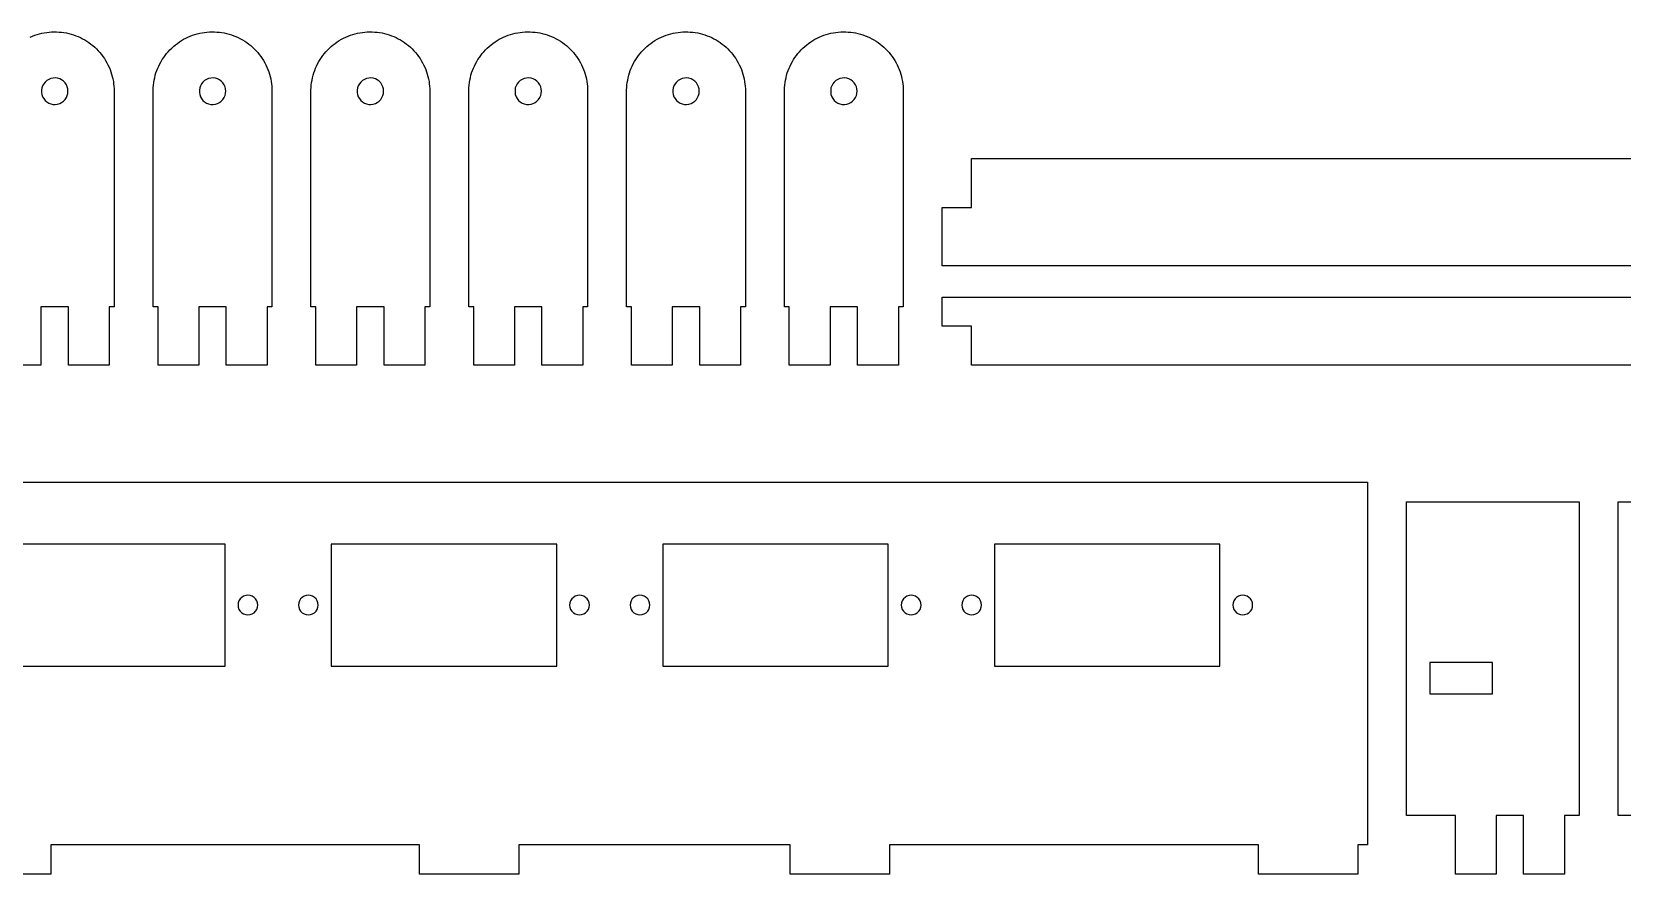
# Model space of a CAD drawing. Header units: metres. Extents: x 4 to 594, y 4 to 365.
# Drawn here: x 169.5 to 332.6, y 172.8 to 259.1 of the extents above; entities that cross this region are included whole.
import ezdxf

# ---------------------------------------------------------------- set-up
doc = ezdxf.new("R2010")
doc.units = ezdxf.units.M

msp = doc.modelspace()

# ---------------------------------------------------------------- linework, layer by layer
msp.add_lwpolyline([(169.37, 258.57), (169.6, 258.67), (169.84, 258.76), (170.08, 258.84), (170.32, 258.92), (170.57, 258.98), (170.82, 259.03), (171.07, 259.06), (171.32, 259.09), (171.57, 259.11), (171.83, 259.12), (172.08, 259.12), (172.33, 259.1), (172.59, 259.08), (172.84, 259.05), (173.09, 259), (173.33, 258.95), (173.58, 258.88), (173.82, 258.81), (174.06, 258.72), (174.29, 258.63), (174.52, 258.52), (174.75, 258.41), (174.97, 258.28), (175.19, 258.15), (175.4, 258.01), (175.6, 257.86), (175.8, 257.7), (175.99, 257.53), (176.17, 257.36), (176.35, 257.18), (176.52, 256.99), (176.68, 256.79), (176.83, 256.59), (176.98, 256.38), (177.11, 256.17), (177.24, 255.95), (177.35, 255.72), (177.46, 255.49), (177.56, 255.26), (177.65, 255.02), (177.72, 254.78), (177.79, 254.53), (177.85, 254.29), (177.9, 254.04), (177.93, 253.79), (177.96, 253.54), (177.97, 253.28), (177.98, 253.03), (177.98, 230.94), (177.48, 230.94), (177.48, 224.94), (173.3, 224.94), (173.3, 230.94), (170.48, 230.94), (170.48, 224.94), (166.3, 224.94)])
for points in [[(181.98, 253.12), (181.98, 253.16), (181.99, 253.41), (182.01, 253.66), (182.04, 253.91), (182.09, 254.16), (182.14, 254.41), (182.2, 254.66), (182.27, 254.9), (182.36, 255.14), (182.45, 255.38), (182.55, 255.61), (182.66, 255.83), (182.79, 256.06), (182.92, 256.27), (183.06, 256.49), (183.2, 256.69), (183.36, 256.89), (183.52, 257.08), (183.7, 257.27), (183.88, 257.45), (184.06, 257.62), (184.26, 257.78), (184.46, 257.93), (184.67, 258.08), (184.88, 258.22), (185.1, 258.35), (185.32, 258.46), (185.55, 258.57), (185.78, 258.67), (186.02, 258.76), (186.26, 258.84), (186.5, 258.92), (186.75, 258.98), (187, 259.03), (187.25, 259.06), (187.5, 259.09), (187.75, 259.11), (188.01, 259.12), (188.26, 259.12), (188.51, 259.1), (188.77, 259.08), (189.02, 259.05), (189.27, 259), (189.51, 258.95), (189.76, 258.88), (190, 258.81), (190.24, 258.72), (190.47, 258.63), (190.7, 258.52), (190.93, 258.41), (191.15, 258.28), (191.37, 258.15), (191.58, 258.01), (191.78, 257.86), (191.98, 257.7), (192.17, 257.53), (192.35, 257.36), (192.53, 257.18), (192.7, 256.99), (192.86, 256.79), (193.01, 256.59), (193.16, 256.38), (193.29, 256.17), (193.42, 255.95), (193.53, 255.72), (193.64, 255.49), (193.74, 255.26), (193.83, 255.02), (193.9, 254.78), (193.97, 254.53), (194.03, 254.29), (194.08, 254.04), (194.11, 253.79), (194.14, 253.54), (194.15, 253.28), (194.16, 253.03), (194.16, 230.94), (193.66, 230.94), (193.66, 224.94), (189.48, 224.94), (189.48, 230.94), (186.66, 230.94), (186.66, 224.94), (182.48, 224.94), (182.48, 230.94), (181.98, 230.94), (181.98, 253.12), (181.98, 253.12)], [(198.16, 253.12), (198.16, 253.16), (198.17, 253.41), (198.19, 253.66), (198.22, 253.91), (198.27, 254.16), (198.32, 254.41), (198.38, 254.66), (198.45, 254.9), (198.54, 255.14), (198.63, 255.38), (198.73, 255.61), (198.84, 255.83), (198.97, 256.06), (199.1, 256.27), (199.24, 256.49), (199.38, 256.69), (199.54, 256.89), (199.7, 257.08), (199.88, 257.27), (200.06, 257.45), (200.24, 257.62), (200.44, 257.78), (200.64, 257.93), (200.85, 258.08), (201.06, 258.22), (201.28, 258.35), (201.5, 258.46), (201.73, 258.57), (201.96, 258.67), (202.2, 258.76), (202.44, 258.84), (202.68, 258.92), (202.93, 258.98), (203.18, 259.03), (203.43, 259.06), (203.68, 259.09), (203.93, 259.11), (204.19, 259.12), (204.44, 259.12), (204.69, 259.1), (204.95, 259.08), (205.2, 259.05), (205.45, 259), (205.69, 258.95), (205.94, 258.88), (206.18, 258.81), (206.42, 258.72), (206.65, 258.63), (206.88, 258.52), (207.11, 258.41), (207.33, 258.28), (207.55, 258.15), (207.76, 258.01), (207.96, 257.86), (208.16, 257.7), (208.35, 257.53), (208.53, 257.36), (208.71, 257.18), (208.88, 256.99), (209.04, 256.79), (209.19, 256.59), (209.34, 256.38), (209.47, 256.17), (209.6, 255.95), (209.71, 255.72), (209.82, 255.49), (209.92, 255.26), (210.01, 255.02), (210.08, 254.78), (210.15, 254.53), (210.21, 254.29), (210.26, 254.04), (210.29, 253.79), (210.32, 253.54), (210.33, 253.28), (210.34, 253.03), (210.34, 230.94), (209.84, 230.94), (209.84, 224.94), (205.66, 224.94), (205.66, 230.94), (202.84, 230.94), (202.84, 224.94), (198.66, 224.94), (198.66, 230.94), (198.16, 230.94), (198.16, 253.12), (198.16, 253.12)], [(214.34, 253.12), (214.34, 253.16), (214.35, 253.41), (214.37, 253.66), (214.4, 253.91), (214.45, 254.16), (214.5, 254.41), (214.56, 254.66), (214.63, 254.9), (214.72, 255.14), (214.81, 255.38), (214.91, 255.61), (215.02, 255.83), (215.15, 256.06), (215.28, 256.27), (215.42, 256.49), (215.56, 256.69), (215.72, 256.89), (215.88, 257.08), (216.06, 257.27), (216.24, 257.45), (216.42, 257.62), (216.62, 257.78), (216.82, 257.93), (217.03, 258.08), (217.24, 258.22), (217.46, 258.35), (217.68, 258.46), (217.91, 258.57), (218.14, 258.67), (218.38, 258.76), (218.62, 258.84), (218.86, 258.92), (219.11, 258.98), (219.36, 259.03), (219.61, 259.06), (219.86, 259.09), (220.11, 259.11), (220.37, 259.12), (220.62, 259.12), (220.87, 259.1), (221.13, 259.08), (221.38, 259.05), (221.63, 259), (221.87, 258.95), (222.12, 258.88), (222.36, 258.81), (222.6, 258.72), (222.83, 258.63), (223.06, 258.52), (223.29, 258.41), (223.51, 258.28), (223.73, 258.15), (223.94, 258.01), (224.14, 257.86), (224.34, 257.7), (224.53, 257.53), (224.71, 257.36), (224.89, 257.18), (225.06, 256.99), (225.22, 256.79), (225.37, 256.59), (225.52, 256.38), (225.65, 256.17), (225.78, 255.95), (225.89, 255.72), (226, 255.49), (226.1, 255.26), (226.19, 255.02), (226.26, 254.78), (226.33, 254.53), (226.39, 254.29), (226.44, 254.04), (226.47, 253.79), (226.5, 253.54), (226.51, 253.28), (226.52, 253.03), (226.52, 230.94), (226.02, 230.94), (226.02, 224.94), (221.84, 224.94), (221.84, 230.94), (219.02, 230.94), (219.02, 224.94), (214.84, 224.94), (214.84, 230.94), (214.34, 230.94), (214.34, 253.12), (214.34, 253.12)], [(230.52, 253.12), (230.52, 253.16), (230.53, 253.41), (230.55, 253.66), (230.58, 253.91), (230.63, 254.16), (230.68, 254.41), (230.74, 254.66), (230.81, 254.9), (230.9, 255.14), (230.99, 255.38), (231.09, 255.61), (231.2, 255.83), (231.33, 256.06), (231.46, 256.27), (231.6, 256.49), (231.74, 256.69), (231.9, 256.89), (232.06, 257.08), (232.24, 257.27), (232.42, 257.45), (232.6, 257.62), (232.8, 257.78), (233, 257.93), (233.21, 258.08), (233.42, 258.22), (233.64, 258.35), (233.86, 258.46), (234.09, 258.57), (234.32, 258.67), (234.56, 258.76), (234.8, 258.84), (235.04, 258.92), (235.29, 258.98), (235.54, 259.03), (235.79, 259.06), (236.04, 259.09), (236.29, 259.11), (236.55, 259.12), (236.8, 259.12), (237.05, 259.1), (237.31, 259.08), (237.56, 259.05), (237.81, 259), (238.05, 258.95), (238.3, 258.88), (238.54, 258.81), (238.78, 258.72), (239.01, 258.63), (239.24, 258.52), (239.47, 258.41), (239.69, 258.28), (239.91, 258.15), (240.12, 258.01), (240.32, 257.86), (240.52, 257.7), (240.71, 257.53), (240.89, 257.36), (241.07, 257.18), (241.24, 256.99), (241.4, 256.79), (241.55, 256.59), (241.7, 256.38), (241.83, 256.17), (241.96, 255.95), (242.07, 255.72), (242.18, 255.49), (242.28, 255.26), (242.37, 255.02), (242.44, 254.78), (242.51, 254.53), (242.57, 254.29), (242.62, 254.04), (242.65, 253.79), (242.68, 253.54), (242.69, 253.28), (242.7, 253.03), (242.7, 230.94), (242.2, 230.94), (242.2, 224.94), (238.02, 224.94), (238.02, 230.94), (235.2, 230.94), (235.2, 224.94), (231.02, 224.94), (231.02, 230.94), (230.52, 230.94), (230.52, 253.12), (230.52, 253.12)], [(246.7, 253.12), (246.7, 253.16), (246.71, 253.41), (246.73, 253.66), (246.76, 253.91), (246.81, 254.16), (246.86, 254.41), (246.92, 254.66), (246.99, 254.9), (247.08, 255.14), (247.17, 255.38), (247.27, 255.61), (247.38, 255.83), (247.51, 256.06), (247.64, 256.27), (247.78, 256.49), (247.92, 256.69), (248.08, 256.89), (248.24, 257.08), (248.42, 257.27), (248.6, 257.45), (248.78, 257.62), (248.98, 257.78), (249.18, 257.93), (249.39, 258.08), (249.6, 258.22), (249.82, 258.35), (250.04, 258.46), (250.27, 258.57), (250.5, 258.67), (250.74, 258.76), (250.98, 258.84), (251.22, 258.92), (251.47, 258.98), (251.72, 259.03), (251.97, 259.06), (252.22, 259.09), (252.47, 259.11), (252.73, 259.12), (252.98, 259.12), (253.23, 259.1), (253.49, 259.08), (253.74, 259.05), (253.99, 259), (254.23, 258.95), (254.48, 258.88), (254.72, 258.81), (254.96, 258.72), (255.19, 258.63), (255.42, 258.52), (255.65, 258.41), (255.87, 258.28), (256.09, 258.15), (256.3, 258.01), (256.5, 257.86), (256.7, 257.7), (256.89, 257.53), (257.07, 257.36), (257.25, 257.18), (257.42, 256.99), (257.58, 256.79), (257.73, 256.59), (257.88, 256.38), (258.01, 256.17), (258.14, 255.95), (258.25, 255.72), (258.36, 255.49), (258.46, 255.26), (258.55, 255.02), (258.62, 254.78), (258.69, 254.53), (258.75, 254.29), (258.8, 254.04), (258.83, 253.79), (258.86, 253.54), (258.87, 253.28), (258.88, 253.03), (258.88, 230.94), (258.38, 230.94), (258.38, 224.94), (254.2, 224.94), (254.2, 230.94), (251.38, 230.94), (251.38, 224.94), (247.2, 224.94), (247.2, 230.94), (246.7, 230.94), (246.7, 253.12), (246.7, 253.12)], [(171.72, 251.68), (171.95, 251.67), (172.18, 251.7), (172.4, 251.77), (172.6, 251.87), (172.79, 252.01), (172.95, 252.18), (173.08, 252.37), (173.17, 252.58), (173.23, 252.8), (173.25, 253.03), (173.23, 253.26), (173.17, 253.48), (173.08, 253.69), (172.95, 253.88), (172.79, 254.05), (172.6, 254.19), (172.4, 254.29), (172.18, 254.36), (171.95, 254.39), (171.72, 254.38), (171.49, 254.33), (171.28, 254.24), (171.08, 254.12), (170.91, 253.97), (170.76, 253.79), (170.65, 253.59), (170.57, 253.37), (170.54, 253.15), (170.54, 252.91), (170.57, 252.69), (170.65, 252.47), (170.76, 252.27), (170.91, 252.09), (171.08, 251.94), (171.28, 251.82), (171.49, 251.73), (171.72, 251.68)], [(187.9, 251.68), (188.13, 251.67), (188.36, 251.7), (188.58, 251.77), (188.78, 251.87), (188.97, 252.01), (189.13, 252.18), (189.26, 252.37), (189.35, 252.58), (189.41, 252.8), (189.43, 253.03), (189.41, 253.26), (189.35, 253.48), (189.26, 253.69), (189.13, 253.88), (188.97, 254.05), (188.78, 254.19), (188.58, 254.29), (188.36, 254.36), (188.13, 254.39), (187.9, 254.38), (187.67, 254.33), (187.46, 254.24), (187.26, 254.12), (187.09, 253.97), (186.94, 253.79), (186.83, 253.59), (186.75, 253.37), (186.72, 253.15), (186.72, 252.91), (186.75, 252.69), (186.83, 252.47), (186.94, 252.27), (187.09, 252.09), (187.26, 251.94), (187.46, 251.82), (187.67, 251.73), (187.9, 251.68)], [(204.08, 251.68), (204.31, 251.67), (204.54, 251.7), (204.76, 251.77), (204.96, 251.87), (205.15, 252.01), (205.31, 252.18), (205.44, 252.37), (205.53, 252.58), (205.59, 252.8), (205.61, 253.03), (205.59, 253.26), (205.53, 253.48), (205.44, 253.69), (205.31, 253.88), (205.15, 254.05), (204.96, 254.19), (204.76, 254.29), (204.54, 254.36), (204.31, 254.39), (204.08, 254.38), (203.85, 254.33), (203.64, 254.24), (203.44, 254.12), (203.27, 253.97), (203.12, 253.79), (203.01, 253.59), (202.93, 253.37), (202.9, 253.15), (202.9, 252.91), (202.93, 252.69), (203.01, 252.47), (203.12, 252.27), (203.27, 252.09), (203.44, 251.94), (203.64, 251.82), (203.85, 251.73), (204.08, 251.68)], [(220.26, 251.68), (220.49, 251.67), (220.72, 251.7), (220.94, 251.77), (221.14, 251.87), (221.33, 252.01), (221.49, 252.18), (221.62, 252.37), (221.71, 252.58), (221.77, 252.8), (221.79, 253.03), (221.77, 253.26), (221.71, 253.48), (221.62, 253.69), (221.49, 253.88), (221.33, 254.05), (221.14, 254.19), (220.94, 254.29), (220.72, 254.36), (220.49, 254.39), (220.26, 254.38), (220.03, 254.33), (219.82, 254.24), (219.62, 254.12), (219.45, 253.97), (219.3, 253.79), (219.19, 253.59), (219.11, 253.37), (219.08, 253.15), (219.08, 252.91), (219.11, 252.69), (219.19, 252.47), (219.3, 252.27), (219.45, 252.09), (219.62, 251.94), (219.82, 251.82), (220.03, 251.73), (220.26, 251.68)], [(236.44, 251.68), (236.67, 251.67), (236.9, 251.7), (237.12, 251.77), (237.32, 251.87), (237.51, 252.01), (237.67, 252.18), (237.8, 252.37), (237.89, 252.58), (237.95, 252.8), (237.97, 253.03), (237.95, 253.26), (237.89, 253.48), (237.8, 253.69), (237.67, 253.88), (237.51, 254.05), (237.32, 254.19), (237.12, 254.29), (236.9, 254.36), (236.67, 254.39), (236.44, 254.38), (236.21, 254.33), (236, 254.24), (235.8, 254.12), (235.63, 253.97), (235.48, 253.79), (235.37, 253.59), (235.29, 253.37), (235.26, 253.15), (235.26, 252.91), (235.29, 252.69), (235.37, 252.47), (235.48, 252.27), (235.63, 252.09), (235.8, 251.94), (236, 251.82), (236.21, 251.73), (236.44, 251.68)], [(252.62, 251.68), (252.85, 251.67), (253.08, 251.7), (253.3, 251.77), (253.5, 251.87), (253.69, 252.01), (253.85, 252.18), (253.98, 252.37), (254.07, 252.58), (254.13, 252.8), (254.15, 253.03), (254.13, 253.26), (254.07, 253.48), (253.98, 253.69), (253.85, 253.88), (253.69, 254.05), (253.5, 254.19), (253.3, 254.29), (253.08, 254.36), (252.85, 254.39), (252.62, 254.38), (252.39, 254.33), (252.18, 254.24), (251.98, 254.12), (251.81, 253.97), (251.66, 253.79), (251.55, 253.59), (251.47, 253.37), (251.44, 253.15), (251.44, 252.91), (251.47, 252.69), (251.55, 252.47), (251.66, 252.27), (251.81, 252.09), (251.98, 251.94), (252.18, 251.82), (252.39, 251.73), (252.62, 251.68)], [(462.06, 228.94), (462.06, 224.94), (265.88, 224.94), (265.88, 228.94), (262.88, 228.94), (262.88, 231.92), (447.88, 231.92), (447.88, 235.14), (262.88, 235.14), (262.88, 241.12), (265.88, 241.12), (265.88, 246.12), (462.06, 246.12), (462.06, 241.12), (465.06, 241.12), (465.06, 228.94), (462.06, 228.94)], [(171.48, 175.76), (171.48, 172.76), (161.3, 172.76), (161.3, 175.76), (158.3, 175.76), (158.3, 212.94), (306.48, 212.94), (306.48, 175.76), (305.48, 175.76), (305.48, 172.76), (295.3, 172.76), (295.3, 175.76), (257.48, 175.76), (257.48, 172.76), (247.3, 172.76), (247.3, 175.76), (219.48, 175.76), (219.48, 172.76), (209.3, 172.76), (209.3, 175.76), (171.48, 175.76)], [(319.66, 178.76), (319.66, 172.76), (315.48, 172.76), (315.48, 178.76), (310.48, 178.76), (310.48, 210.94), (328.16, 210.94), (328.16, 178.76), (326.66, 178.76), (326.66, 172.76), (322.48, 172.76), (322.48, 178.76), (319.66, 178.76)], [(341.34, 178.76), (341.34, 172.76), (337.16, 172.76), (337.16, 178.76), (332.16, 178.76), (332.16, 210.94), (349.84, 210.94), (349.84, 178.76), (348.34, 178.76), (348.34, 172.76), (344.16, 172.76), (344.16, 178.76), (341.34, 178.76)], [(166.23, 194.09), (189.35, 194.09), (189.35, 206.61), (166.23, 206.61), (166.23, 194.09)], [(200.23, 194.09), (223.35, 194.09), (223.35, 206.61), (200.23, 206.61), (200.23, 194.09)], [(234.23, 194.09), (257.35, 194.09), (257.35, 206.61), (234.23, 206.61), (234.23, 194.09)], [(268.23, 194.09), (291.35, 194.09), (291.35, 206.61), (268.23, 206.61), (268.23, 194.09)], [(191.47, 199.37), (191.69, 199.34), (191.91, 199.37), (192.13, 199.44), (192.32, 199.56), (192.48, 199.72), (192.6, 199.91), (192.67, 200.13), (192.7, 200.35), (192.67, 200.57), (192.6, 200.79), (192.48, 200.98), (192.32, 201.14), (192.13, 201.26), (191.91, 201.33), (191.69, 201.36), (191.47, 201.33), (191.25, 201.26), (191.06, 201.14), (190.9, 200.98), (190.78, 200.79), (190.71, 200.57), (190.68, 200.35), (190.71, 200.13), (190.78, 199.91), (190.9, 199.72), (191.06, 199.56), (191.25, 199.44), (191.47, 199.37)], [(197.67, 199.37), (197.89, 199.34), (198.11, 199.37), (198.33, 199.44), (198.52, 199.56), (198.68, 199.72), (198.8, 199.91), (198.87, 200.13), (198.9, 200.35), (198.87, 200.57), (198.8, 200.79), (198.68, 200.98), (198.52, 201.14), (198.33, 201.26), (198.11, 201.33), (197.89, 201.36), (197.67, 201.33), (197.45, 201.26), (197.26, 201.14), (197.1, 200.98), (196.98, 200.79), (196.91, 200.57), (196.88, 200.35), (196.91, 200.13), (196.98, 199.91), (197.1, 199.72), (197.26, 199.56), (197.45, 199.44), (197.67, 199.37)], [(225.47, 199.37), (225.69, 199.34), (225.91, 199.37), (226.13, 199.44), (226.32, 199.56), (226.48, 199.72), (226.6, 199.91), (226.67, 200.13), (226.7, 200.35), (226.67, 200.57), (226.6, 200.79), (226.48, 200.98), (226.32, 201.14), (226.13, 201.26), (225.91, 201.33), (225.69, 201.36), (225.47, 201.33), (225.25, 201.26), (225.06, 201.14), (224.9, 200.98), (224.78, 200.79), (224.71, 200.57), (224.68, 200.35), (224.71, 200.13), (224.78, 199.91), (224.9, 199.72), (225.06, 199.56), (225.25, 199.44), (225.47, 199.37)], [(231.67, 199.37), (231.89, 199.34), (232.11, 199.37), (232.33, 199.44), (232.52, 199.56), (232.68, 199.72), (232.8, 199.91), (232.87, 200.13), (232.9, 200.35), (232.87, 200.57), (232.8, 200.79), (232.68, 200.98), (232.52, 201.14), (232.33, 201.26), (232.11, 201.33), (231.89, 201.36), (231.67, 201.33), (231.45, 201.26), (231.26, 201.14), (231.1, 200.98), (230.98, 200.79), (230.91, 200.57), (230.88, 200.35), (230.91, 200.13), (230.98, 199.91), (231.1, 199.72), (231.26, 199.56), (231.45, 199.44), (231.67, 199.37)], [(259.47, 199.37), (259.69, 199.34), (259.91, 199.37), (260.13, 199.44), (260.32, 199.56), (260.48, 199.72), (260.6, 199.91), (260.67, 200.13), (260.7, 200.35), (260.67, 200.57), (260.6, 200.79), (260.48, 200.98), (260.32, 201.14), (260.13, 201.26), (259.91, 201.33), (259.69, 201.36), (259.47, 201.33), (259.25, 201.26), (259.06, 201.14), (258.9, 200.98), (258.78, 200.79), (258.71, 200.57), (258.68, 200.35), (258.71, 200.13), (258.78, 199.91), (258.9, 199.72), (259.06, 199.56), (259.25, 199.44), (259.47, 199.37)], [(265.67, 199.37), (265.89, 199.34), (266.11, 199.37), (266.33, 199.44), (266.52, 199.56), (266.68, 199.72), (266.8, 199.91), (266.87, 200.13), (266.9, 200.35), (266.87, 200.57), (266.8, 200.79), (266.68, 200.98), (266.52, 201.14), (266.33, 201.26), (266.11, 201.33), (265.89, 201.36), (265.67, 201.33), (265.45, 201.26), (265.26, 201.14), (265.1, 200.98), (264.98, 200.79), (264.91, 200.57), (264.88, 200.35), (264.91, 200.13), (264.98, 199.91), (265.1, 199.72), (265.26, 199.56), (265.45, 199.44), (265.67, 199.37)], [(293.47, 199.37), (293.69, 199.34), (293.91, 199.37), (294.13, 199.44), (294.32, 199.56), (294.48, 199.72), (294.6, 199.91), (294.67, 200.13), (294.7, 200.35), (294.67, 200.57), (294.6, 200.79), (294.48, 200.98), (294.32, 201.14), (294.13, 201.26), (293.91, 201.33), (293.69, 201.36), (293.47, 201.33), (293.25, 201.26), (293.06, 201.14), (292.9, 200.98), (292.78, 200.79), (292.71, 200.57), (292.68, 200.35), (292.71, 200.13), (292.78, 199.91), (292.9, 199.72), (293.06, 199.56), (293.25, 199.44), (293.47, 199.37)], [(312.86, 191.24), (319.28, 191.24), (319.28, 194.46), (312.86, 194.46), (312.86, 191.24)]]:
    msp.add_lwpolyline(points, close=True)

doc.saveas('drawing.dxf')
